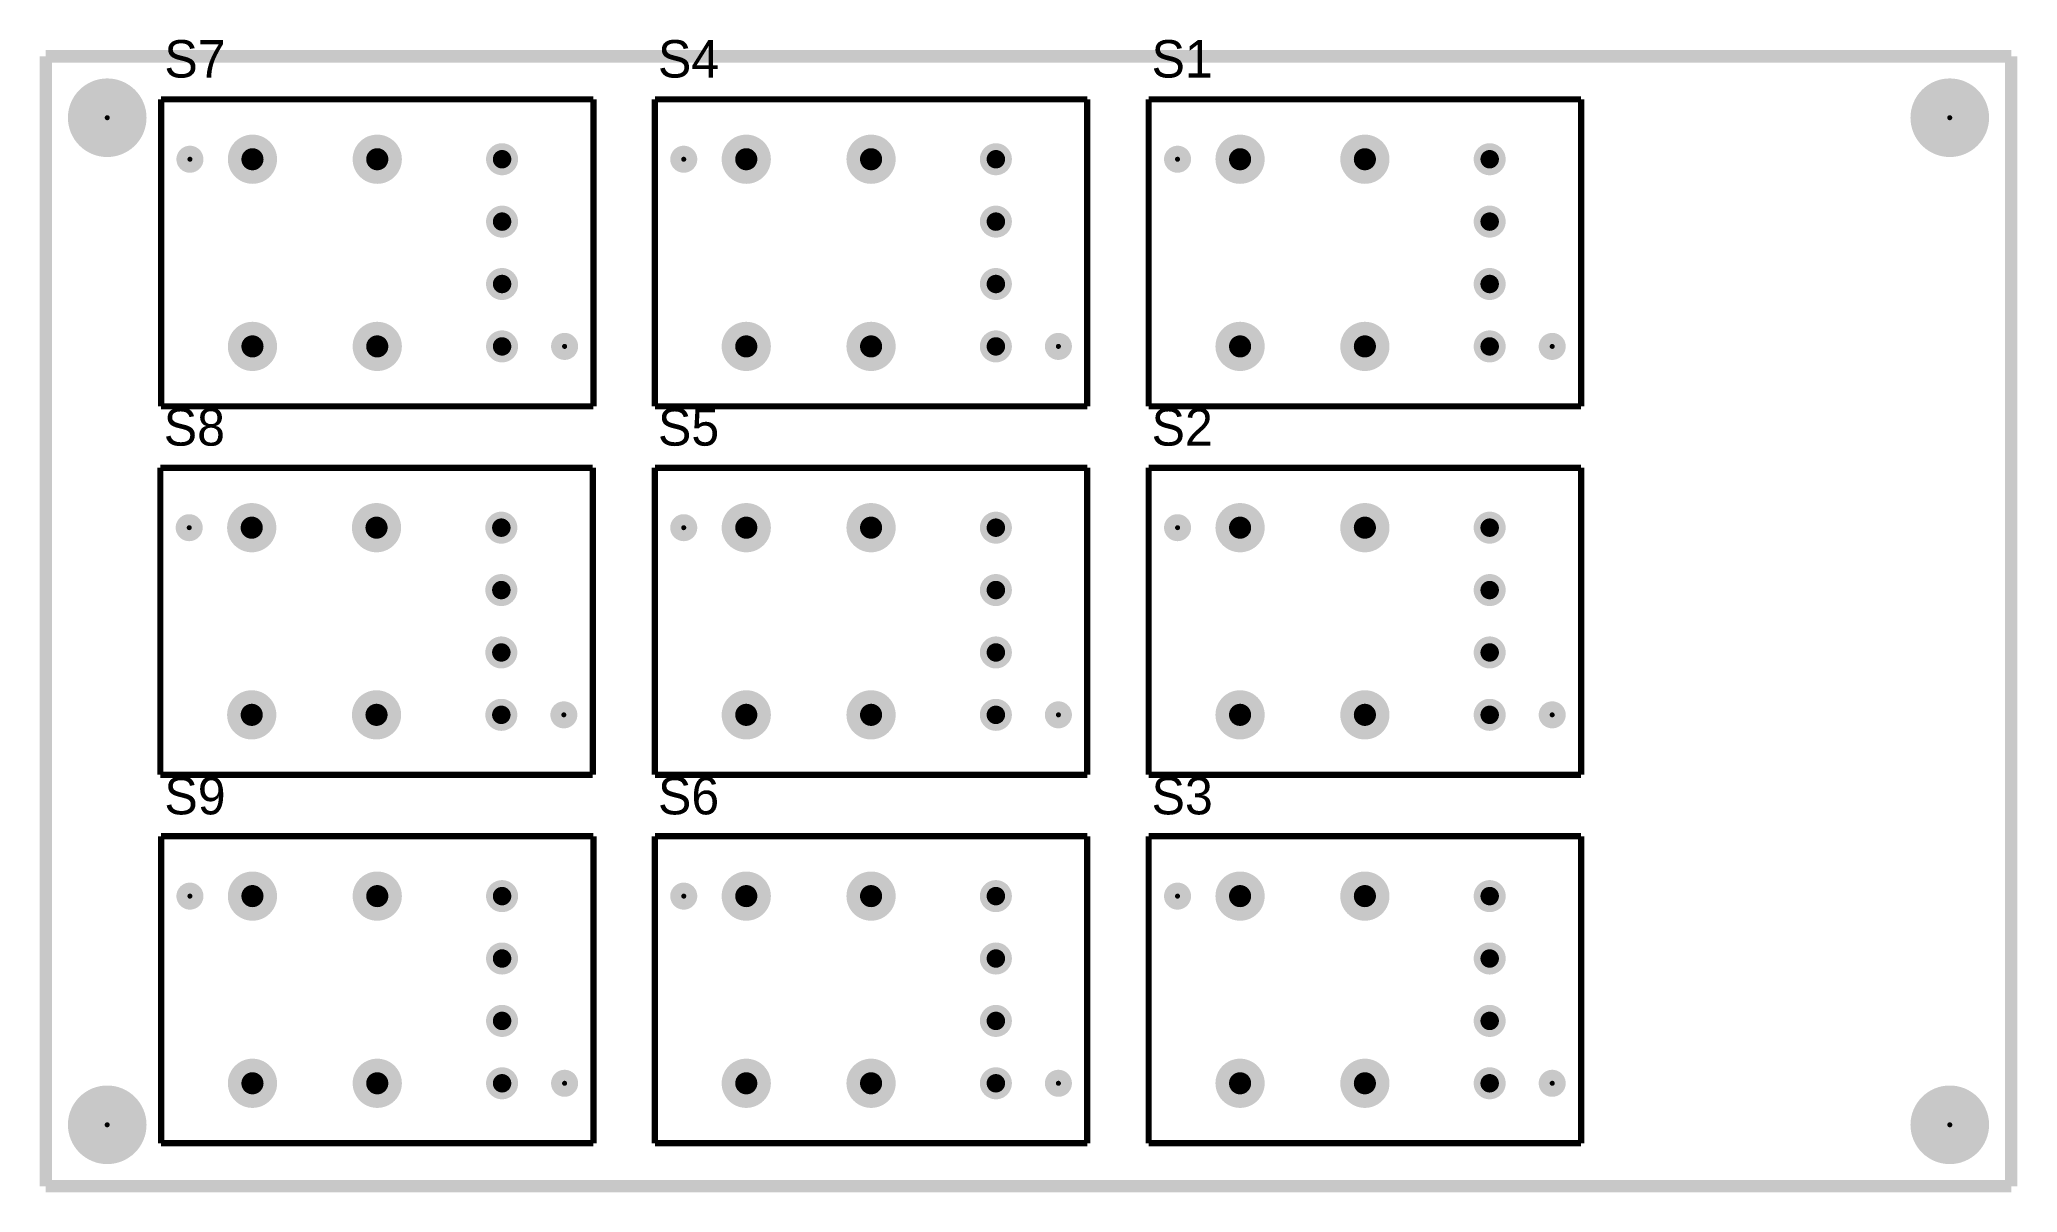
# Model space of a CAD drawing. Header units: millimetres. Extents: x -0.3 to 80.3, y -0.3 to 46.7.
import ezdxf

# ---------------------------------------------------------------- set-up
doc = ezdxf.new("R2010")
doc.units = ezdxf.units.MM
for name, color, linetype in [('BottomLayer', 5, 'Continuous'), ('BottomSolder', 6, 'Continuous'), ('Mechanical1', 6, 'Continuous'), ('MultiLayer', 9, 'Continuous'), ('PadHoleLayer', 156, 'Continuous'), ('TopLayer', 1, 'Continuous'), ('TopOverlay', 2, 'Continuous'), ('TopSolder', 216, 'Continuous')]:
    doc.layers.add(name, color=color, linetype=linetype)

# ---------------------------------------------------------------- blocks, each defined once
blk = doc.blocks.new('MP86A0BUH_G_1')
at = {"layer": 'BottomLayer'}
for points, const_width in [([(-4.085, 5.08, 1), (-3.535, 5.08, 1)], 0.55), ([(-1.545, 5.08, 1), (-0.995, 5.08, 1)], 0.55), ([(0.995, 5.08, 1), (1.545, 5.08, 1)], 0.55), ([(3.535, 5.08, 1), (4.085, 5.08, 1)], 0.55), ([(-4.26, 0, 1), (-3.36, 0, 1)], 0.9), ([(3.36, 0, 1), (4.26, 0, 1)], 0.9), ([(-4.26, -5.08, 1), (-3.36, -5.08, 1)], 0.9), ([(3.36, -5.08, 1), (4.26, -5.08, 1)], 0.9)]:
    blk.add_lwpolyline(points, format="xyb", close=True, dxfattribs=dict(at, const_width=const_width))
at = {"layer": 'BottomSolder'}
for points, const_width in [([(3.759, 7.625, 1), (3.861, 7.625, 1)], 0.102), ([(-4.136, 5.08, 1), (-3.484, 5.08, 1)], 0.652), ([(-1.596, 5.08, 1), (-0.944, 5.08, 1)], 0.652), ([(0.944, 5.08, 1), (1.596, 5.08, 1)], 0.652), ([(3.484, 5.08, 1), (4.136, 5.08, 1)], 0.652), ([(-4.311, 0, 1), (-3.309, 0, 1)], 1.002), ([(3.309, 0, 1), (4.311, 0, 1)], 1.002), ([(-4.311, -5.08, 1), (-3.309, -5.08, 1)], 1.002), ([(3.309, -5.08, 1), (4.311, -5.08, 1)], 1.002), ([(-3.861, -7.625, 1), (-3.759, -7.625, 1)], 0.102)]:
    blk.add_lwpolyline(points, format="xyb", close=True, dxfattribs=dict(at, const_width=const_width))
at = {"layer": 'Mechanical1', "const_width": 0.254}
for points in [[(-6.25, -8.8), (-6.25, 8.8)], [(6.25, 8.8), (-6.25, 8.8)], [(6.25, -8.8), (6.25, 8.8)], [(6.25, -8.8), (-6.25, -8.8)]]:
    blk.add_lwpolyline(points, dxfattribs=at)
at = {"layer": 'MultiLayer'}
for points, const_width in [([(-4.085, 5.08, 1), (-3.535, 5.08, 1)], 0.55), ([(-1.545, 5.08, 1), (-0.995, 5.08, 1)], 0.55), ([(0.995, 5.08, 1), (1.545, 5.08, 1)], 0.55), ([(3.535, 5.08, 1), (4.085, 5.08, 1)], 0.55), ([(-4.26, 0, 1), (-3.36, 0, 1)], 0.9), ([(3.36, 0, 1), (4.26, 0, 1)], 0.9), ([(-4.26, -5.08, 1), (-3.36, -5.08, 1)], 0.9), ([(3.36, -5.08, 1), (4.26, -5.08, 1)], 0.9)]:
    blk.add_lwpolyline(points, format="xyb", close=True, dxfattribs=dict(at, const_width=const_width))
at = {"layer": 'PadHoleLayer'}
for points, const_width in [([(3.535, 7.625, 1), (4.085, 7.625, 1)], 0.55), ([(-3.998, 5.08, 1), (-3.622, 5.08, 1)], 0.375), ([(-1.458, 5.08, 1), (-1.082, 5.08, 1)], 0.375), ([(1.082, 5.08, 1), (1.458, 5.08, 1)], 0.375), ([(3.622, 5.08, 1), (3.998, 5.08, 1)], 0.375), ([(-4.035, 0, 1), (-3.585, 0, 1)], 0.45), ([(3.585, 0, 1), (4.035, 0, 1)], 0.45), ([(-4.035, -5.08, 1), (-3.585, -5.08, 1)], 0.45), ([(3.585, -5.08, 1), (4.035, -5.08, 1)], 0.45), ([(-4.085, -7.625, 1), (-3.535, -7.625, 1)], 0.55)]:
    blk.add_lwpolyline(points, format="xyb", close=True, dxfattribs=dict(at, const_width=const_width))
at = {"layer": 'TopLayer'}
for points, const_width in [([(-4.085, 5.08, 1), (-3.535, 5.08, 1)], 0.55), ([(-1.545, 5.08, 1), (-0.995, 5.08, 1)], 0.55), ([(0.995, 5.08, 1), (1.545, 5.08, 1)], 0.55), ([(3.535, 5.08, 1), (4.085, 5.08, 1)], 0.55), ([(-4.26, 0, 1), (-3.36, 0, 1)], 0.9), ([(3.36, 0, 1), (4.26, 0, 1)], 0.9), ([(-4.26, -5.08, 1), (-3.36, -5.08, 1)], 0.9), ([(3.36, -5.08, 1), (4.26, -5.08, 1)], 0.9)]:
    blk.add_lwpolyline(points, format="xyb", close=True, dxfattribs=dict(at, const_width=const_width))
at = {"layer": 'TopSolder'}
for points, const_width in [([(3.759, 7.625, 1), (3.861, 7.625, 1)], 0.102), ([(-4.136, 5.08, 1), (-3.484, 5.08, 1)], 0.652), ([(-1.596, 5.08, 1), (-0.944, 5.08, 1)], 0.652), ([(0.944, 5.08, 1), (1.596, 5.08, 1)], 0.652), ([(3.484, 5.08, 1), (4.136, 5.08, 1)], 0.652), ([(-4.311, 0, 1), (-3.309, 0, 1)], 1.002), ([(3.309, 0, 1), (4.311, 0, 1)], 1.002), ([(-4.311, -5.08, 1), (-3.309, -5.08, 1)], 1.002), ([(3.309, -5.08, 1), (4.311, -5.08, 1)], 1.002), ([(-3.861, -7.625, 1), (-3.759, -7.625, 1)], 0.102)]:
    blk.add_lwpolyline(points, format="xyb", close=True, dxfattribs=dict(at, const_width=const_width))
blk = doc.blocks.new('MP86A0BUH_G_2')
at = {"layer": 'BottomLayer'}
for points, const_width in [([(-4.085, 5.08, 1), (-3.535, 5.08, 1)], 0.55), ([(-1.545, 5.08, 1), (-0.995, 5.08, 1)], 0.55), ([(0.995, 5.08, 1), (1.545, 5.08, 1)], 0.55), ([(3.535, 5.08, 1), (4.085, 5.08, 1)], 0.55), ([(-4.26, 0, 1), (-3.36, 0, 1)], 0.9), ([(3.36, 0, 1), (4.26, 0, 1)], 0.9), ([(-4.26, -5.08, 1), (-3.36, -5.08, 1)], 0.9), ([(3.36, -5.08, 1), (4.26, -5.08, 1)], 0.9)]:
    blk.add_lwpolyline(points, format="xyb", close=True, dxfattribs=dict(at, const_width=const_width))
at = {"layer": 'BottomSolder'}
for points, const_width in [([(3.759, 7.625, 1), (3.861, 7.625, 1)], 0.102), ([(-4.136, 5.08, 1), (-3.484, 5.08, 1)], 0.652), ([(-1.596, 5.08, 1), (-0.944, 5.08, 1)], 0.652), ([(0.944, 5.08, 1), (1.596, 5.08, 1)], 0.652), ([(3.484, 5.08, 1), (4.136, 5.08, 1)], 0.652), ([(-4.311, 0, 1), (-3.309, 0, 1)], 1.002), ([(3.309, 0, 1), (4.311, 0, 1)], 1.002), ([(-4.311, -5.08, 1), (-3.309, -5.08, 1)], 1.002), ([(3.309, -5.08, 1), (4.311, -5.08, 1)], 1.002), ([(-3.861, -7.625, 1), (-3.759, -7.625, 1)], 0.102)]:
    blk.add_lwpolyline(points, format="xyb", close=True, dxfattribs=dict(at, const_width=const_width))
at = {"layer": 'Mechanical1', "const_width": 0.254}
for points in [[(-6.25, -8.8), (-6.25, 8.8)], [(6.25, 8.8), (-6.25, 8.8)], [(6.25, -8.8), (6.25, 8.8)], [(6.25, -8.8), (-6.25, -8.8)]]:
    blk.add_lwpolyline(points, dxfattribs=at)
at = {"layer": 'MultiLayer'}
for points, const_width in [([(-4.085, 5.08, 1), (-3.535, 5.08, 1)], 0.55), ([(-1.545, 5.08, 1), (-0.995, 5.08, 1)], 0.55), ([(0.995, 5.08, 1), (1.545, 5.08, 1)], 0.55), ([(3.535, 5.08, 1), (4.085, 5.08, 1)], 0.55), ([(-4.26, 0, 1), (-3.36, 0, 1)], 0.9), ([(3.36, 0, 1), (4.26, 0, 1)], 0.9), ([(-4.26, -5.08, 1), (-3.36, -5.08, 1)], 0.9), ([(3.36, -5.08, 1), (4.26, -5.08, 1)], 0.9)]:
    blk.add_lwpolyline(points, format="xyb", close=True, dxfattribs=dict(at, const_width=const_width))
at = {"layer": 'PadHoleLayer'}
for points, const_width in [([(3.535, 7.625, 1), (4.085, 7.625, 1)], 0.55), ([(-3.998, 5.08, 1), (-3.622, 5.08, 1)], 0.375), ([(-1.458, 5.08, 1), (-1.082, 5.08, 1)], 0.375), ([(1.082, 5.08, 1), (1.458, 5.08, 1)], 0.375), ([(3.622, 5.08, 1), (3.998, 5.08, 1)], 0.375), ([(-4.035, 0, 1), (-3.585, 0, 1)], 0.45), ([(3.585, 0, 1), (4.035, 0, 1)], 0.45), ([(-4.035, -5.08, 1), (-3.585, -5.08, 1)], 0.45), ([(3.585, -5.08, 1), (4.035, -5.08, 1)], 0.45), ([(-4.085, -7.625, 1), (-3.535, -7.625, 1)], 0.55)]:
    blk.add_lwpolyline(points, format="xyb", close=True, dxfattribs=dict(at, const_width=const_width))
at = {"layer": 'TopLayer'}
for points, const_width in [([(-4.085, 5.08, 1), (-3.535, 5.08, 1)], 0.55), ([(-1.545, 5.08, 1), (-0.995, 5.08, 1)], 0.55), ([(0.995, 5.08, 1), (1.545, 5.08, 1)], 0.55), ([(3.535, 5.08, 1), (4.085, 5.08, 1)], 0.55), ([(-4.26, 0, 1), (-3.36, 0, 1)], 0.9), ([(3.36, 0, 1), (4.26, 0, 1)], 0.9), ([(-4.26, -5.08, 1), (-3.36, -5.08, 1)], 0.9), ([(3.36, -5.08, 1), (4.26, -5.08, 1)], 0.9)]:
    blk.add_lwpolyline(points, format="xyb", close=True, dxfattribs=dict(at, const_width=const_width))
at = {"layer": 'TopSolder'}
for points, const_width in [([(3.759, 7.625, 1), (3.861, 7.625, 1)], 0.102), ([(-4.136, 5.08, 1), (-3.484, 5.08, 1)], 0.652), ([(-1.596, 5.08, 1), (-0.944, 5.08, 1)], 0.652), ([(0.944, 5.08, 1), (1.596, 5.08, 1)], 0.652), ([(3.484, 5.08, 1), (4.136, 5.08, 1)], 0.652), ([(-4.311, 0, 1), (-3.309, 0, 1)], 1.002), ([(3.309, 0, 1), (4.311, 0, 1)], 1.002), ([(-4.311, -5.08, 1), (-3.309, -5.08, 1)], 1.002), ([(3.309, -5.08, 1), (4.311, -5.08, 1)], 1.002), ([(-3.861, -7.625, 1), (-3.759, -7.625, 1)], 0.102)]:
    blk.add_lwpolyline(points, format="xyb", close=True, dxfattribs=dict(at, const_width=const_width))
blk = doc.blocks.new('MP86A0BUH_G_3')
at = {"layer": 'BottomLayer'}
for points, const_width in [([(-4.085, 5.08, 1), (-3.535, 5.08, 1)], 0.55), ([(-1.545, 5.08, 1), (-0.995, 5.08, 1)], 0.55), ([(0.995, 5.08, 1), (1.545, 5.08, 1)], 0.55), ([(3.535, 5.08, 1), (4.085, 5.08, 1)], 0.55), ([(-4.26, 0, 1), (-3.36, 0, 1)], 0.9), ([(3.36, 0, 1), (4.26, 0, 1)], 0.9), ([(-4.26, -5.08, 1), (-3.36, -5.08, 1)], 0.9), ([(3.36, -5.08, 1), (4.26, -5.08, 1)], 0.9)]:
    blk.add_lwpolyline(points, format="xyb", close=True, dxfattribs=dict(at, const_width=const_width))
at = {"layer": 'BottomSolder'}
for points, const_width in [([(3.759, 7.625, 1), (3.861, 7.625, 1)], 0.102), ([(-4.136, 5.08, 1), (-3.484, 5.08, 1)], 0.652), ([(-1.596, 5.08, 1), (-0.944, 5.08, 1)], 0.652), ([(0.944, 5.08, 1), (1.596, 5.08, 1)], 0.652), ([(3.484, 5.08, 1), (4.136, 5.08, 1)], 0.652), ([(-4.311, 0, 1), (-3.309, 0, 1)], 1.002), ([(3.309, 0, 1), (4.311, 0, 1)], 1.002), ([(-4.311, -5.08, 1), (-3.309, -5.08, 1)], 1.002), ([(3.309, -5.08, 1), (4.311, -5.08, 1)], 1.002), ([(-3.861, -7.625, 1), (-3.759, -7.625, 1)], 0.102)]:
    blk.add_lwpolyline(points, format="xyb", close=True, dxfattribs=dict(at, const_width=const_width))
at = {"layer": 'Mechanical1', "const_width": 0.254}
for points in [[(-6.25, -8.8), (-6.25, 8.8)], [(6.25, 8.8), (-6.25, 8.8)], [(6.25, -8.8), (6.25, 8.8)], [(6.25, -8.8), (-6.25, -8.8)]]:
    blk.add_lwpolyline(points, dxfattribs=at)
at = {"layer": 'MultiLayer'}
for points, const_width in [([(-4.085, 5.08, 1), (-3.535, 5.08, 1)], 0.55), ([(-1.545, 5.08, 1), (-0.995, 5.08, 1)], 0.55), ([(0.995, 5.08, 1), (1.545, 5.08, 1)], 0.55), ([(3.535, 5.08, 1), (4.085, 5.08, 1)], 0.55), ([(-4.26, 0, 1), (-3.36, 0, 1)], 0.9), ([(3.36, 0, 1), (4.26, 0, 1)], 0.9), ([(-4.26, -5.08, 1), (-3.36, -5.08, 1)], 0.9), ([(3.36, -5.08, 1), (4.26, -5.08, 1)], 0.9)]:
    blk.add_lwpolyline(points, format="xyb", close=True, dxfattribs=dict(at, const_width=const_width))
at = {"layer": 'PadHoleLayer'}
for points, const_width in [([(3.535, 7.625, 1), (4.085, 7.625, 1)], 0.55), ([(-3.998, 5.08, 1), (-3.622, 5.08, 1)], 0.375), ([(-1.458, 5.08, 1), (-1.082, 5.08, 1)], 0.375), ([(1.082, 5.08, 1), (1.458, 5.08, 1)], 0.375), ([(3.622, 5.08, 1), (3.998, 5.08, 1)], 0.375), ([(-4.035, 0, 1), (-3.585, 0, 1)], 0.45), ([(3.585, 0, 1), (4.035, 0, 1)], 0.45), ([(-4.035, -5.08, 1), (-3.585, -5.08, 1)], 0.45), ([(3.585, -5.08, 1), (4.035, -5.08, 1)], 0.45), ([(-4.085, -7.625, 1), (-3.535, -7.625, 1)], 0.55)]:
    blk.add_lwpolyline(points, format="xyb", close=True, dxfattribs=dict(at, const_width=const_width))
at = {"layer": 'TopLayer'}
for points, const_width in [([(-4.085, 5.08, 1), (-3.535, 5.08, 1)], 0.55), ([(-1.545, 5.08, 1), (-0.995, 5.08, 1)], 0.55), ([(0.995, 5.08, 1), (1.545, 5.08, 1)], 0.55), ([(3.535, 5.08, 1), (4.085, 5.08, 1)], 0.55), ([(-4.26, 0, 1), (-3.36, 0, 1)], 0.9), ([(3.36, 0, 1), (4.26, 0, 1)], 0.9), ([(-4.26, -5.08, 1), (-3.36, -5.08, 1)], 0.9), ([(3.36, -5.08, 1), (4.26, -5.08, 1)], 0.9)]:
    blk.add_lwpolyline(points, format="xyb", close=True, dxfattribs=dict(at, const_width=const_width))
at = {"layer": 'TopSolder'}
for points, const_width in [([(3.759, 7.625, 1), (3.861, 7.625, 1)], 0.102), ([(-4.136, 5.08, 1), (-3.484, 5.08, 1)], 0.652), ([(-1.596, 5.08, 1), (-0.944, 5.08, 1)], 0.652), ([(0.944, 5.08, 1), (1.596, 5.08, 1)], 0.652), ([(3.484, 5.08, 1), (4.136, 5.08, 1)], 0.652), ([(-4.311, 0, 1), (-3.309, 0, 1)], 1.002), ([(3.309, 0, 1), (4.311, 0, 1)], 1.002), ([(-4.311, -5.08, 1), (-3.309, -5.08, 1)], 1.002), ([(3.309, -5.08, 1), (4.311, -5.08, 1)], 1.002), ([(-3.861, -7.625, 1), (-3.759, -7.625, 1)], 0.102)]:
    blk.add_lwpolyline(points, format="xyb", close=True, dxfattribs=dict(at, const_width=const_width))
blk = doc.blocks.new('MP86A0BUH_G_4')
at = {"layer": 'BottomLayer'}
for points, const_width in [([(-4.085, 5.08, 1), (-3.535, 5.08, 1)], 0.55), ([(-1.545, 5.08, 1), (-0.995, 5.08, 1)], 0.55), ([(0.995, 5.08, 1), (1.545, 5.08, 1)], 0.55), ([(3.535, 5.08, 1), (4.085, 5.08, 1)], 0.55), ([(-4.26, 0, 1), (-3.36, 0, 1)], 0.9), ([(3.36, 0, 1), (4.26, 0, 1)], 0.9), ([(-4.26, -5.08, 1), (-3.36, -5.08, 1)], 0.9), ([(3.36, -5.08, 1), (4.26, -5.08, 1)], 0.9)]:
    blk.add_lwpolyline(points, format="xyb", close=True, dxfattribs=dict(at, const_width=const_width))
at = {"layer": 'BottomSolder'}
for points, const_width in [([(3.759, 7.625, 1), (3.861, 7.625, 1)], 0.102), ([(-4.136, 5.08, 1), (-3.484, 5.08, 1)], 0.652), ([(-1.596, 5.08, 1), (-0.944, 5.08, 1)], 0.652), ([(0.944, 5.08, 1), (1.596, 5.08, 1)], 0.652), ([(3.484, 5.08, 1), (4.136, 5.08, 1)], 0.652), ([(-4.311, 0, 1), (-3.309, 0, 1)], 1.002), ([(3.309, 0, 1), (4.311, 0, 1)], 1.002), ([(-4.311, -5.08, 1), (-3.309, -5.08, 1)], 1.002), ([(3.309, -5.08, 1), (4.311, -5.08, 1)], 1.002), ([(-3.861, -7.625, 1), (-3.759, -7.625, 1)], 0.102)]:
    blk.add_lwpolyline(points, format="xyb", close=True, dxfattribs=dict(at, const_width=const_width))
at = {"layer": 'Mechanical1', "const_width": 0.254}
for points in [[(-6.25, -8.8), (-6.25, 8.8)], [(6.25, 8.8), (-6.25, 8.8)], [(6.25, -8.8), (6.25, 8.8)], [(6.25, -8.8), (-6.25, -8.8)]]:
    blk.add_lwpolyline(points, dxfattribs=at)
at = {"layer": 'MultiLayer'}
for points, const_width in [([(-4.085, 5.08, 1), (-3.535, 5.08, 1)], 0.55), ([(-1.545, 5.08, 1), (-0.995, 5.08, 1)], 0.55), ([(0.995, 5.08, 1), (1.545, 5.08, 1)], 0.55), ([(3.535, 5.08, 1), (4.085, 5.08, 1)], 0.55), ([(-4.26, 0, 1), (-3.36, 0, 1)], 0.9), ([(3.36, 0, 1), (4.26, 0, 1)], 0.9), ([(-4.26, -5.08, 1), (-3.36, -5.08, 1)], 0.9), ([(3.36, -5.08, 1), (4.26, -5.08, 1)], 0.9)]:
    blk.add_lwpolyline(points, format="xyb", close=True, dxfattribs=dict(at, const_width=const_width))
at = {"layer": 'PadHoleLayer'}
for points, const_width in [([(3.535, 7.625, 1), (4.085, 7.625, 1)], 0.55), ([(-3.998, 5.08, 1), (-3.622, 5.08, 1)], 0.375), ([(-1.458, 5.08, 1), (-1.082, 5.08, 1)], 0.375), ([(1.082, 5.08, 1), (1.458, 5.08, 1)], 0.375), ([(3.622, 5.08, 1), (3.998, 5.08, 1)], 0.375), ([(-4.035, 0, 1), (-3.585, 0, 1)], 0.45), ([(3.585, 0, 1), (4.035, 0, 1)], 0.45), ([(-4.035, -5.08, 1), (-3.585, -5.08, 1)], 0.45), ([(3.585, -5.08, 1), (4.035, -5.08, 1)], 0.45), ([(-4.085, -7.625, 1), (-3.535, -7.625, 1)], 0.55)]:
    blk.add_lwpolyline(points, format="xyb", close=True, dxfattribs=dict(at, const_width=const_width))
at = {"layer": 'TopLayer'}
for points, const_width in [([(-4.085, 5.08, 1), (-3.535, 5.08, 1)], 0.55), ([(-1.545, 5.08, 1), (-0.995, 5.08, 1)], 0.55), ([(0.995, 5.08, 1), (1.545, 5.08, 1)], 0.55), ([(3.535, 5.08, 1), (4.085, 5.08, 1)], 0.55), ([(-4.26, 0, 1), (-3.36, 0, 1)], 0.9), ([(3.36, 0, 1), (4.26, 0, 1)], 0.9), ([(-4.26, -5.08, 1), (-3.36, -5.08, 1)], 0.9), ([(3.36, -5.08, 1), (4.26, -5.08, 1)], 0.9)]:
    blk.add_lwpolyline(points, format="xyb", close=True, dxfattribs=dict(at, const_width=const_width))
at = {"layer": 'TopSolder'}
for points, const_width in [([(3.759, 7.625, 1), (3.861, 7.625, 1)], 0.102), ([(-4.136, 5.08, 1), (-3.484, 5.08, 1)], 0.652), ([(-1.596, 5.08, 1), (-0.944, 5.08, 1)], 0.652), ([(0.944, 5.08, 1), (1.596, 5.08, 1)], 0.652), ([(3.484, 5.08, 1), (4.136, 5.08, 1)], 0.652), ([(-4.311, 0, 1), (-3.309, 0, 1)], 1.002), ([(3.309, 0, 1), (4.311, 0, 1)], 1.002), ([(-4.311, -5.08, 1), (-3.309, -5.08, 1)], 1.002), ([(3.309, -5.08, 1), (4.311, -5.08, 1)], 1.002), ([(-3.861, -7.625, 1), (-3.759, -7.625, 1)], 0.102)]:
    blk.add_lwpolyline(points, format="xyb", close=True, dxfattribs=dict(at, const_width=const_width))
blk = doc.blocks.new('MP86A0BUH_G_5')
at = {"layer": 'BottomLayer'}
for points, const_width in [([(-4.085, 5.08, 1), (-3.535, 5.08, 1)], 0.55), ([(-1.545, 5.08, 1), (-0.995, 5.08, 1)], 0.55), ([(0.995, 5.08, 1), (1.545, 5.08, 1)], 0.55), ([(3.535, 5.08, 1), (4.085, 5.08, 1)], 0.55), ([(-4.26, 0, 1), (-3.36, 0, 1)], 0.9), ([(3.36, 0, 1), (4.26, 0, 1)], 0.9), ([(-4.26, -5.08, 1), (-3.36, -5.08, 1)], 0.9), ([(3.36, -5.08, 1), (4.26, -5.08, 1)], 0.9)]:
    blk.add_lwpolyline(points, format="xyb", close=True, dxfattribs=dict(at, const_width=const_width))
at = {"layer": 'BottomSolder'}
for points, const_width in [([(3.759, 7.625, 1), (3.861, 7.625, 1)], 0.102), ([(-4.136, 5.08, 1), (-3.484, 5.08, 1)], 0.652), ([(-1.596, 5.08, 1), (-0.944, 5.08, 1)], 0.652), ([(0.944, 5.08, 1), (1.596, 5.08, 1)], 0.652), ([(3.484, 5.08, 1), (4.136, 5.08, 1)], 0.652), ([(-4.311, 0, 1), (-3.309, 0, 1)], 1.002), ([(3.309, 0, 1), (4.311, 0, 1)], 1.002), ([(-4.311, -5.08, 1), (-3.309, -5.08, 1)], 1.002), ([(3.309, -5.08, 1), (4.311, -5.08, 1)], 1.002), ([(-3.861, -7.625, 1), (-3.759, -7.625, 1)], 0.102)]:
    blk.add_lwpolyline(points, format="xyb", close=True, dxfattribs=dict(at, const_width=const_width))
at = {"layer": 'Mechanical1', "const_width": 0.254}
for points in [[(-6.25, -8.8), (-6.25, 8.8)], [(6.25, 8.8), (-6.25, 8.8)], [(6.25, -8.8), (6.25, 8.8)], [(6.25, -8.8), (-6.25, -8.8)]]:
    blk.add_lwpolyline(points, dxfattribs=at)
at = {"layer": 'MultiLayer'}
for points, const_width in [([(-4.085, 5.08, 1), (-3.535, 5.08, 1)], 0.55), ([(-1.545, 5.08, 1), (-0.995, 5.08, 1)], 0.55), ([(0.995, 5.08, 1), (1.545, 5.08, 1)], 0.55), ([(3.535, 5.08, 1), (4.085, 5.08, 1)], 0.55), ([(-4.26, 0, 1), (-3.36, 0, 1)], 0.9), ([(3.36, 0, 1), (4.26, 0, 1)], 0.9), ([(-4.26, -5.08, 1), (-3.36, -5.08, 1)], 0.9), ([(3.36, -5.08, 1), (4.26, -5.08, 1)], 0.9)]:
    blk.add_lwpolyline(points, format="xyb", close=True, dxfattribs=dict(at, const_width=const_width))
at = {"layer": 'PadHoleLayer'}
for points, const_width in [([(3.535, 7.625, 1), (4.085, 7.625, 1)], 0.55), ([(-3.998, 5.08, 1), (-3.622, 5.08, 1)], 0.375), ([(-1.458, 5.08, 1), (-1.082, 5.08, 1)], 0.375), ([(1.082, 5.08, 1), (1.458, 5.08, 1)], 0.375), ([(3.622, 5.08, 1), (3.998, 5.08, 1)], 0.375), ([(-4.035, 0, 1), (-3.585, 0, 1)], 0.45), ([(3.585, 0, 1), (4.035, 0, 1)], 0.45), ([(-4.035, -5.08, 1), (-3.585, -5.08, 1)], 0.45), ([(3.585, -5.08, 1), (4.035, -5.08, 1)], 0.45), ([(-4.085, -7.625, 1), (-3.535, -7.625, 1)], 0.55)]:
    blk.add_lwpolyline(points, format="xyb", close=True, dxfattribs=dict(at, const_width=const_width))
at = {"layer": 'TopLayer'}
for points, const_width in [([(-4.085, 5.08, 1), (-3.535, 5.08, 1)], 0.55), ([(-1.545, 5.08, 1), (-0.995, 5.08, 1)], 0.55), ([(0.995, 5.08, 1), (1.545, 5.08, 1)], 0.55), ([(3.535, 5.08, 1), (4.085, 5.08, 1)], 0.55), ([(-4.26, 0, 1), (-3.36, 0, 1)], 0.9), ([(3.36, 0, 1), (4.26, 0, 1)], 0.9), ([(-4.26, -5.08, 1), (-3.36, -5.08, 1)], 0.9), ([(3.36, -5.08, 1), (4.26, -5.08, 1)], 0.9)]:
    blk.add_lwpolyline(points, format="xyb", close=True, dxfattribs=dict(at, const_width=const_width))
at = {"layer": 'TopSolder'}
for points, const_width in [([(3.759, 7.625, 1), (3.861, 7.625, 1)], 0.102), ([(-4.136, 5.08, 1), (-3.484, 5.08, 1)], 0.652), ([(-1.596, 5.08, 1), (-0.944, 5.08, 1)], 0.652), ([(0.944, 5.08, 1), (1.596, 5.08, 1)], 0.652), ([(3.484, 5.08, 1), (4.136, 5.08, 1)], 0.652), ([(-4.311, 0, 1), (-3.309, 0, 1)], 1.002), ([(3.309, 0, 1), (4.311, 0, 1)], 1.002), ([(-4.311, -5.08, 1), (-3.309, -5.08, 1)], 1.002), ([(3.309, -5.08, 1), (4.311, -5.08, 1)], 1.002), ([(-3.861, -7.625, 1), (-3.759, -7.625, 1)], 0.102)]:
    blk.add_lwpolyline(points, format="xyb", close=True, dxfattribs=dict(at, const_width=const_width))
blk = doc.blocks.new('MP86A0BUH_G_6')
at = {"layer": 'BottomLayer'}
for points, const_width in [([(-4.085, 5.08, 1), (-3.535, 5.08, 1)], 0.55), ([(-1.545, 5.08, 1), (-0.995, 5.08, 1)], 0.55), ([(0.995, 5.08, 1), (1.545, 5.08, 1)], 0.55), ([(3.535, 5.08, 1), (4.085, 5.08, 1)], 0.55), ([(-4.26, 0, 1), (-3.36, 0, 1)], 0.9), ([(3.36, 0, 1), (4.26, 0, 1)], 0.9), ([(-4.26, -5.08, 1), (-3.36, -5.08, 1)], 0.9), ([(3.36, -5.08, 1), (4.26, -5.08, 1)], 0.9)]:
    blk.add_lwpolyline(points, format="xyb", close=True, dxfattribs=dict(at, const_width=const_width))
at = {"layer": 'BottomSolder'}
for points, const_width in [([(3.759, 7.625, 1), (3.861, 7.625, 1)], 0.102), ([(-4.136, 5.08, 1), (-3.484, 5.08, 1)], 0.652), ([(-1.596, 5.08, 1), (-0.944, 5.08, 1)], 0.652), ([(0.944, 5.08, 1), (1.596, 5.08, 1)], 0.652), ([(3.484, 5.08, 1), (4.136, 5.08, 1)], 0.652), ([(-4.311, 0, 1), (-3.309, 0, 1)], 1.002), ([(3.309, 0, 1), (4.311, 0, 1)], 1.002), ([(-4.311, -5.08, 1), (-3.309, -5.08, 1)], 1.002), ([(3.309, -5.08, 1), (4.311, -5.08, 1)], 1.002), ([(-3.861, -7.625, 1), (-3.759, -7.625, 1)], 0.102)]:
    blk.add_lwpolyline(points, format="xyb", close=True, dxfattribs=dict(at, const_width=const_width))
at = {"layer": 'Mechanical1', "const_width": 0.254}
for points in [[(-6.25, -8.8), (-6.25, 8.8)], [(6.25, 8.8), (-6.25, 8.8)], [(6.25, -8.8), (6.25, 8.8)], [(6.25, -8.8), (-6.25, -8.8)]]:
    blk.add_lwpolyline(points, dxfattribs=at)
at = {"layer": 'MultiLayer'}
for points, const_width in [([(-4.085, 5.08, 1), (-3.535, 5.08, 1)], 0.55), ([(-1.545, 5.08, 1), (-0.995, 5.08, 1)], 0.55), ([(0.995, 5.08, 1), (1.545, 5.08, 1)], 0.55), ([(3.535, 5.08, 1), (4.085, 5.08, 1)], 0.55), ([(-4.26, 0, 1), (-3.36, 0, 1)], 0.9), ([(3.36, 0, 1), (4.26, 0, 1)], 0.9), ([(-4.26, -5.08, 1), (-3.36, -5.08, 1)], 0.9), ([(3.36, -5.08, 1), (4.26, -5.08, 1)], 0.9)]:
    blk.add_lwpolyline(points, format="xyb", close=True, dxfattribs=dict(at, const_width=const_width))
at = {"layer": 'PadHoleLayer'}
for points, const_width in [([(3.535, 7.625, 1), (4.085, 7.625, 1)], 0.55), ([(-3.998, 5.08, 1), (-3.622, 5.08, 1)], 0.375), ([(-1.458, 5.08, 1), (-1.082, 5.08, 1)], 0.375), ([(1.082, 5.08, 1), (1.458, 5.08, 1)], 0.375), ([(3.622, 5.08, 1), (3.998, 5.08, 1)], 0.375), ([(-4.035, 0, 1), (-3.585, 0, 1)], 0.45), ([(3.585, 0, 1), (4.035, 0, 1)], 0.45), ([(-4.035, -5.08, 1), (-3.585, -5.08, 1)], 0.45), ([(3.585, -5.08, 1), (4.035, -5.08, 1)], 0.45), ([(-4.085, -7.625, 1), (-3.535, -7.625, 1)], 0.55)]:
    blk.add_lwpolyline(points, format="xyb", close=True, dxfattribs=dict(at, const_width=const_width))
at = {"layer": 'TopLayer'}
for points, const_width in [([(-4.085, 5.08, 1), (-3.535, 5.08, 1)], 0.55), ([(-1.545, 5.08, 1), (-0.995, 5.08, 1)], 0.55), ([(0.995, 5.08, 1), (1.545, 5.08, 1)], 0.55), ([(3.535, 5.08, 1), (4.085, 5.08, 1)], 0.55), ([(-4.26, 0, 1), (-3.36, 0, 1)], 0.9), ([(3.36, 0, 1), (4.26, 0, 1)], 0.9), ([(-4.26, -5.08, 1), (-3.36, -5.08, 1)], 0.9), ([(3.36, -5.08, 1), (4.26, -5.08, 1)], 0.9)]:
    blk.add_lwpolyline(points, format="xyb", close=True, dxfattribs=dict(at, const_width=const_width))
at = {"layer": 'TopSolder'}
for points, const_width in [([(3.759, 7.625, 1), (3.861, 7.625, 1)], 0.102), ([(-4.136, 5.08, 1), (-3.484, 5.08, 1)], 0.652), ([(-1.596, 5.08, 1), (-0.944, 5.08, 1)], 0.652), ([(0.944, 5.08, 1), (1.596, 5.08, 1)], 0.652), ([(3.484, 5.08, 1), (4.136, 5.08, 1)], 0.652), ([(-4.311, 0, 1), (-3.309, 0, 1)], 1.002), ([(3.309, 0, 1), (4.311, 0, 1)], 1.002), ([(-4.311, -5.08, 1), (-3.309, -5.08, 1)], 1.002), ([(3.309, -5.08, 1), (4.311, -5.08, 1)], 1.002), ([(-3.861, -7.625, 1), (-3.759, -7.625, 1)], 0.102)]:
    blk.add_lwpolyline(points, format="xyb", close=True, dxfattribs=dict(at, const_width=const_width))
blk = doc.blocks.new('MP86A0BUH_G_7')
at = {"layer": 'BottomLayer'}
for points, const_width in [([(-4.085, 5.08, 1), (-3.535, 5.08, 1)], 0.55), ([(-1.545, 5.08, 1), (-0.995, 5.08, 1)], 0.55), ([(0.995, 5.08, 1), (1.545, 5.08, 1)], 0.55), ([(3.535, 5.08, 1), (4.085, 5.08, 1)], 0.55), ([(-4.26, 0, 1), (-3.36, 0, 1)], 0.9), ([(3.36, 0, 1), (4.26, 0, 1)], 0.9), ([(-4.26, -5.08, 1), (-3.36, -5.08, 1)], 0.9), ([(3.36, -5.08, 1), (4.26, -5.08, 1)], 0.9)]:
    blk.add_lwpolyline(points, format="xyb", close=True, dxfattribs=dict(at, const_width=const_width))
at = {"layer": 'BottomSolder'}
for points, const_width in [([(3.759, 7.625, 1), (3.861, 7.625, 1)], 0.102), ([(-4.136, 5.08, 1), (-3.484, 5.08, 1)], 0.652), ([(-1.596, 5.08, 1), (-0.944, 5.08, 1)], 0.652), ([(0.944, 5.08, 1), (1.596, 5.08, 1)], 0.652), ([(3.484, 5.08, 1), (4.136, 5.08, 1)], 0.652), ([(-4.311, 0, 1), (-3.309, 0, 1)], 1.002), ([(3.309, 0, 1), (4.311, 0, 1)], 1.002), ([(-4.311, -5.08, 1), (-3.309, -5.08, 1)], 1.002), ([(3.309, -5.08, 1), (4.311, -5.08, 1)], 1.002), ([(-3.861, -7.625, 1), (-3.759, -7.625, 1)], 0.102)]:
    blk.add_lwpolyline(points, format="xyb", close=True, dxfattribs=dict(at, const_width=const_width))
at = {"layer": 'Mechanical1', "const_width": 0.254}
for points in [[(-6.25, -8.8), (-6.25, 8.8)], [(6.25, 8.8), (-6.25, 8.8)], [(6.25, -8.8), (6.25, 8.8)], [(6.25, -8.8), (-6.25, -8.8)]]:
    blk.add_lwpolyline(points, dxfattribs=at)
at = {"layer": 'MultiLayer'}
for points, const_width in [([(-4.085, 5.08, 1), (-3.535, 5.08, 1)], 0.55), ([(-1.545, 5.08, 1), (-0.995, 5.08, 1)], 0.55), ([(0.995, 5.08, 1), (1.545, 5.08, 1)], 0.55), ([(3.535, 5.08, 1), (4.085, 5.08, 1)], 0.55), ([(-4.26, 0, 1), (-3.36, 0, 1)], 0.9), ([(3.36, 0, 1), (4.26, 0, 1)], 0.9), ([(-4.26, -5.08, 1), (-3.36, -5.08, 1)], 0.9), ([(3.36, -5.08, 1), (4.26, -5.08, 1)], 0.9)]:
    blk.add_lwpolyline(points, format="xyb", close=True, dxfattribs=dict(at, const_width=const_width))
at = {"layer": 'PadHoleLayer'}
for points, const_width in [([(3.535, 7.625, 1), (4.085, 7.625, 1)], 0.55), ([(-3.998, 5.08, 1), (-3.622, 5.08, 1)], 0.375), ([(-1.458, 5.08, 1), (-1.082, 5.08, 1)], 0.375), ([(1.082, 5.08, 1), (1.458, 5.08, 1)], 0.375), ([(3.622, 5.08, 1), (3.998, 5.08, 1)], 0.375), ([(-4.035, 0, 1), (-3.585, 0, 1)], 0.45), ([(3.585, 0, 1), (4.035, 0, 1)], 0.45), ([(-4.035, -5.08, 1), (-3.585, -5.08, 1)], 0.45), ([(3.585, -5.08, 1), (4.035, -5.08, 1)], 0.45), ([(-4.085, -7.625, 1), (-3.535, -7.625, 1)], 0.55)]:
    blk.add_lwpolyline(points, format="xyb", close=True, dxfattribs=dict(at, const_width=const_width))
at = {"layer": 'TopLayer'}
for points, const_width in [([(-4.085, 5.08, 1), (-3.535, 5.08, 1)], 0.55), ([(-1.545, 5.08, 1), (-0.995, 5.08, 1)], 0.55), ([(0.995, 5.08, 1), (1.545, 5.08, 1)], 0.55), ([(3.535, 5.08, 1), (4.085, 5.08, 1)], 0.55), ([(-4.26, 0, 1), (-3.36, 0, 1)], 0.9), ([(3.36, 0, 1), (4.26, 0, 1)], 0.9), ([(-4.26, -5.08, 1), (-3.36, -5.08, 1)], 0.9), ([(3.36, -5.08, 1), (4.26, -5.08, 1)], 0.9)]:
    blk.add_lwpolyline(points, format="xyb", close=True, dxfattribs=dict(at, const_width=const_width))
at = {"layer": 'TopSolder'}
for points, const_width in [([(3.759, 7.625, 1), (3.861, 7.625, 1)], 0.102), ([(-4.136, 5.08, 1), (-3.484, 5.08, 1)], 0.652), ([(-1.596, 5.08, 1), (-0.944, 5.08, 1)], 0.652), ([(0.944, 5.08, 1), (1.596, 5.08, 1)], 0.652), ([(3.484, 5.08, 1), (4.136, 5.08, 1)], 0.652), ([(-4.311, 0, 1), (-3.309, 0, 1)], 1.002), ([(3.309, 0, 1), (4.311, 0, 1)], 1.002), ([(-4.311, -5.08, 1), (-3.309, -5.08, 1)], 1.002), ([(3.309, -5.08, 1), (4.311, -5.08, 1)], 1.002), ([(-3.861, -7.625, 1), (-3.759, -7.625, 1)], 0.102)]:
    blk.add_lwpolyline(points, format="xyb", close=True, dxfattribs=dict(at, const_width=const_width))
blk = doc.blocks.new('MP86A0BUH_G_8')
at = {"layer": 'BottomLayer'}
for points, const_width in [([(-4.085, 5.08, 1), (-3.535, 5.08, 1)], 0.55), ([(-1.545, 5.08, 1), (-0.995, 5.08, 1)], 0.55), ([(0.995, 5.08, 1), (1.545, 5.08, 1)], 0.55), ([(3.535, 5.08, 1), (4.085, 5.08, 1)], 0.55), ([(-4.26, 0, 1), (-3.36, 0, 1)], 0.9), ([(3.36, 0, 1), (4.26, 0, 1)], 0.9), ([(-4.26, -5.08, 1), (-3.36, -5.08, 1)], 0.9), ([(3.36, -5.08, 1), (4.26, -5.08, 1)], 0.9)]:
    blk.add_lwpolyline(points, format="xyb", close=True, dxfattribs=dict(at, const_width=const_width))
at = {"layer": 'BottomSolder'}
for points, const_width in [([(3.759, 7.625, 1), (3.861, 7.625, 1)], 0.102), ([(-4.136, 5.08, 1), (-3.484, 5.08, 1)], 0.652), ([(-1.596, 5.08, 1), (-0.944, 5.08, 1)], 0.652), ([(0.944, 5.08, 1), (1.596, 5.08, 1)], 0.652), ([(3.484, 5.08, 1), (4.136, 5.08, 1)], 0.652), ([(-4.311, 0, 1), (-3.309, 0, 1)], 1.002), ([(3.309, 0, 1), (4.311, 0, 1)], 1.002), ([(-4.311, -5.08, 1), (-3.309, -5.08, 1)], 1.002), ([(3.309, -5.08, 1), (4.311, -5.08, 1)], 1.002), ([(-3.861, -7.625, 1), (-3.759, -7.625, 1)], 0.102)]:
    blk.add_lwpolyline(points, format="xyb", close=True, dxfattribs=dict(at, const_width=const_width))
at = {"layer": 'Mechanical1', "const_width": 0.254}
for points in [[(-6.25, -8.8), (-6.25, 8.8)], [(6.25, 8.8), (-6.25, 8.8)], [(6.25, -8.8), (6.25, 8.8)], [(6.25, -8.8), (-6.25, -8.8)]]:
    blk.add_lwpolyline(points, dxfattribs=at)
at = {"layer": 'MultiLayer'}
for points, const_width in [([(-4.085, 5.08, 1), (-3.535, 5.08, 1)], 0.55), ([(-1.545, 5.08, 1), (-0.995, 5.08, 1)], 0.55), ([(0.995, 5.08, 1), (1.545, 5.08, 1)], 0.55), ([(3.535, 5.08, 1), (4.085, 5.08, 1)], 0.55), ([(-4.26, 0, 1), (-3.36, 0, 1)], 0.9), ([(3.36, 0, 1), (4.26, 0, 1)], 0.9), ([(-4.26, -5.08, 1), (-3.36, -5.08, 1)], 0.9), ([(3.36, -5.08, 1), (4.26, -5.08, 1)], 0.9)]:
    blk.add_lwpolyline(points, format="xyb", close=True, dxfattribs=dict(at, const_width=const_width))
at = {"layer": 'PadHoleLayer'}
for points, const_width in [([(3.535, 7.625, 1), (4.085, 7.625, 1)], 0.55), ([(-3.998, 5.08, 1), (-3.622, 5.08, 1)], 0.375), ([(-1.458, 5.08, 1), (-1.082, 5.08, 1)], 0.375), ([(1.082, 5.08, 1), (1.458, 5.08, 1)], 0.375), ([(3.622, 5.08, 1), (3.998, 5.08, 1)], 0.375), ([(-4.035, 0, 1), (-3.585, 0, 1)], 0.45), ([(3.585, 0, 1), (4.035, 0, 1)], 0.45), ([(-4.035, -5.08, 1), (-3.585, -5.08, 1)], 0.45), ([(3.585, -5.08, 1), (4.035, -5.08, 1)], 0.45), ([(-4.085, -7.625, 1), (-3.535, -7.625, 1)], 0.55)]:
    blk.add_lwpolyline(points, format="xyb", close=True, dxfattribs=dict(at, const_width=const_width))
at = {"layer": 'TopLayer'}
for points, const_width in [([(-4.085, 5.08, 1), (-3.535, 5.08, 1)], 0.55), ([(-1.545, 5.08, 1), (-0.995, 5.08, 1)], 0.55), ([(0.995, 5.08, 1), (1.545, 5.08, 1)], 0.55), ([(3.535, 5.08, 1), (4.085, 5.08, 1)], 0.55), ([(-4.26, 0, 1), (-3.36, 0, 1)], 0.9), ([(3.36, 0, 1), (4.26, 0, 1)], 0.9), ([(-4.26, -5.08, 1), (-3.36, -5.08, 1)], 0.9), ([(3.36, -5.08, 1), (4.26, -5.08, 1)], 0.9)]:
    blk.add_lwpolyline(points, format="xyb", close=True, dxfattribs=dict(at, const_width=const_width))
at = {"layer": 'TopSolder'}
for points, const_width in [([(3.759, 7.625, 1), (3.861, 7.625, 1)], 0.102), ([(-4.136, 5.08, 1), (-3.484, 5.08, 1)], 0.652), ([(-1.596, 5.08, 1), (-0.944, 5.08, 1)], 0.652), ([(0.944, 5.08, 1), (1.596, 5.08, 1)], 0.652), ([(3.484, 5.08, 1), (4.136, 5.08, 1)], 0.652), ([(-4.311, 0, 1), (-3.309, 0, 1)], 1.002), ([(3.309, 0, 1), (4.311, 0, 1)], 1.002), ([(-4.311, -5.08, 1), (-3.309, -5.08, 1)], 1.002), ([(3.309, -5.08, 1), (4.311, -5.08, 1)], 1.002), ([(-3.861, -7.625, 1), (-3.759, -7.625, 1)], 0.102)]:
    blk.add_lwpolyline(points, format="xyb", close=True, dxfattribs=dict(at, const_width=const_width))
blk = doc.blocks.new('MP86A0BUH_G_9')
at = {"layer": 'BottomLayer'}
for points, const_width in [([(-4.085, 5.08, 1), (-3.535, 5.08, 1)], 0.55), ([(-1.545, 5.08, 1), (-0.995, 5.08, 1)], 0.55), ([(0.995, 5.08, 1), (1.545, 5.08, 1)], 0.55), ([(3.535, 5.08, 1), (4.085, 5.08, 1)], 0.55), ([(-4.26, 0, 1), (-3.36, 0, 1)], 0.9), ([(3.36, 0, 1), (4.26, 0, 1)], 0.9), ([(-4.26, -5.08, 1), (-3.36, -5.08, 1)], 0.9), ([(3.36, -5.08, 1), (4.26, -5.08, 1)], 0.9)]:
    blk.add_lwpolyline(points, format="xyb", close=True, dxfattribs=dict(at, const_width=const_width))
at = {"layer": 'BottomSolder'}
for points, const_width in [([(3.759, 7.625, 1), (3.861, 7.625, 1)], 0.102), ([(-4.136, 5.08, 1), (-3.484, 5.08, 1)], 0.652), ([(-1.596, 5.08, 1), (-0.944, 5.08, 1)], 0.652), ([(0.944, 5.08, 1), (1.596, 5.08, 1)], 0.652), ([(3.484, 5.08, 1), (4.136, 5.08, 1)], 0.652), ([(-4.311, 0, 1), (-3.309, 0, 1)], 1.002), ([(3.309, 0, 1), (4.311, 0, 1)], 1.002), ([(-4.311, -5.08, 1), (-3.309, -5.08, 1)], 1.002), ([(3.309, -5.08, 1), (4.311, -5.08, 1)], 1.002), ([(-3.861, -7.625, 1), (-3.759, -7.625, 1)], 0.102)]:
    blk.add_lwpolyline(points, format="xyb", close=True, dxfattribs=dict(at, const_width=const_width))
at = {"layer": 'Mechanical1', "const_width": 0.254}
for points in [[(-6.25, -8.8), (-6.25, 8.8)], [(6.25, 8.8), (-6.25, 8.8)], [(6.25, -8.8), (6.25, 8.8)], [(6.25, -8.8), (-6.25, -8.8)]]:
    blk.add_lwpolyline(points, dxfattribs=at)
at = {"layer": 'MultiLayer'}
for points, const_width in [([(-4.085, 5.08, 1), (-3.535, 5.08, 1)], 0.55), ([(-1.545, 5.08, 1), (-0.995, 5.08, 1)], 0.55), ([(0.995, 5.08, 1), (1.545, 5.08, 1)], 0.55), ([(3.535, 5.08, 1), (4.085, 5.08, 1)], 0.55), ([(-4.26, 0, 1), (-3.36, 0, 1)], 0.9), ([(3.36, 0, 1), (4.26, 0, 1)], 0.9), ([(-4.26, -5.08, 1), (-3.36, -5.08, 1)], 0.9), ([(3.36, -5.08, 1), (4.26, -5.08, 1)], 0.9)]:
    blk.add_lwpolyline(points, format="xyb", close=True, dxfattribs=dict(at, const_width=const_width))
at = {"layer": 'PadHoleLayer'}
for points, const_width in [([(3.535, 7.625, 1), (4.085, 7.625, 1)], 0.55), ([(-3.998, 5.08, 1), (-3.622, 5.08, 1)], 0.375), ([(-1.458, 5.08, 1), (-1.082, 5.08, 1)], 0.375), ([(1.082, 5.08, 1), (1.458, 5.08, 1)], 0.375), ([(3.622, 5.08, 1), (3.998, 5.08, 1)], 0.375), ([(-4.035, 0, 1), (-3.585, 0, 1)], 0.45), ([(3.585, 0, 1), (4.035, 0, 1)], 0.45), ([(-4.035, -5.08, 1), (-3.585, -5.08, 1)], 0.45), ([(3.585, -5.08, 1), (4.035, -5.08, 1)], 0.45), ([(-4.085, -7.625, 1), (-3.535, -7.625, 1)], 0.55)]:
    blk.add_lwpolyline(points, format="xyb", close=True, dxfattribs=dict(at, const_width=const_width))
at = {"layer": 'TopLayer'}
for points, const_width in [([(-4.085, 5.08, 1), (-3.535, 5.08, 1)], 0.55), ([(-1.545, 5.08, 1), (-0.995, 5.08, 1)], 0.55), ([(0.995, 5.08, 1), (1.545, 5.08, 1)], 0.55), ([(3.535, 5.08, 1), (4.085, 5.08, 1)], 0.55), ([(-4.26, 0, 1), (-3.36, 0, 1)], 0.9), ([(3.36, 0, 1), (4.26, 0, 1)], 0.9), ([(-4.26, -5.08, 1), (-3.36, -5.08, 1)], 0.9), ([(3.36, -5.08, 1), (4.26, -5.08, 1)], 0.9)]:
    blk.add_lwpolyline(points, format="xyb", close=True, dxfattribs=dict(at, const_width=const_width))
at = {"layer": 'TopSolder'}
for points, const_width in [([(3.759, 7.625, 1), (3.861, 7.625, 1)], 0.102), ([(-4.136, 5.08, 1), (-3.484, 5.08, 1)], 0.652), ([(-1.596, 5.08, 1), (-0.944, 5.08, 1)], 0.652), ([(0.944, 5.08, 1), (1.596, 5.08, 1)], 0.652), ([(3.484, 5.08, 1), (4.136, 5.08, 1)], 0.652), ([(-4.311, 0, 1), (-3.309, 0, 1)], 1.002), ([(3.309, 0, 1), (4.311, 0, 1)], 1.002), ([(-4.311, -5.08, 1), (-3.309, -5.08, 1)], 1.002), ([(3.309, -5.08, 1), (4.311, -5.08, 1)], 1.002), ([(-3.861, -7.625, 1), (-3.759, -7.625, 1)], 0.102)]:
    blk.add_lwpolyline(points, format="xyb", close=True, dxfattribs=dict(at, const_width=const_width))

msp = doc.modelspace()

# ---------------------------------------------------------------- linework, layer by layer
at = {"layer": 'BottomSolder', "const_width": 0.102}
for points in [[(2.449, 43.5, 1), (2.551, 43.5, 1)], [(77.449, 43.5, 1), (77.551, 43.5, 1)], [(2.449, 2.5, 1), (2.551, 2.5, 1)], [(77.449, 2.5, 1), (77.551, 2.5, 1)]]:
    msp.add_lwpolyline(points, format="xyb", close=True, dxfattribs=at)
at = {"layer": 'Mechanical1', "const_width": 0.508}
for points in [[(0, 0), (0, 46)], [(0, 46), (80, 46)], [(80, 0), (80, 46)], [(0, 0), (80, 0)]]:
    msp.add_lwpolyline(points, dxfattribs=at)
at = {"layer": 'PadHoleLayer', "const_width": 1.6}
for points in [[(1.7, 43.5, 1), (3.3, 43.5, 1)], [(76.7, 43.5, 1), (78.3, 43.5, 1)], [(1.7, 2.5, 1), (3.3, 2.5, 1)], [(76.7, 2.5, 1), (78.3, 2.5, 1)]]:
    msp.add_lwpolyline(points, format="xyb", close=True, dxfattribs=at)
at = {"layer": 'TopSolder', "const_width": 0.102}
for points in [[(2.449, 43.5, 1), (2.551, 43.5, 1)], [(77.449, 43.5, 1), (77.551, 43.5, 1)], [(2.449, 2.5, 1), (2.551, 2.5, 1)], [(77.449, 2.5, 1), (77.551, 2.5, 1)]]:
    msp.add_lwpolyline(points, format="xyb", close=True, dxfattribs=at)

# ---------------------------------------------------------------- block references
at = {"rotation": 270}
for name, p in [('MP86A0BUH_G_3', (13.492, 38)), ('MP86A0BUH_G_6', (33.592, 38)), ('MP86A0BUH_G_9', (53.692, 38)), ('MP86A0BUH_G_2', (13.462, 23)), ('MP86A0BUH_G_5', (33.592, 23)), ('MP86A0BUH_G_8', (53.692, 23)), ('MP86A0BUH_G_1', (13.492, 8)), ('MP86A0BUH_G_4', (33.592, 8)), ('MP86A0BUH_G_7', (53.692, 8))]:
    msp.add_blockref(name, p, dxfattribs=at)

# ---------------------------------------------------------------- texts
at = {"layer": 'TopOverlay'}
for s, p in [('S7', (4.826, 45.136)), ('S4', (24.917, 45.136)), ('S1', (45.009, 45.136)), ('S8', (4.801, 30.15)), ('S5', (24.917, 30.15)), ('S2', (45.009, 30.15)), ('S9', (4.826, 15.138)), ('S6', (24.917, 15.138)), ('S3', (45.009, 15.138))]:
    msp.add_text(s, height=1.524, dxfattribs=at).set_placement(p)

doc.saveas('drawing.dxf')
